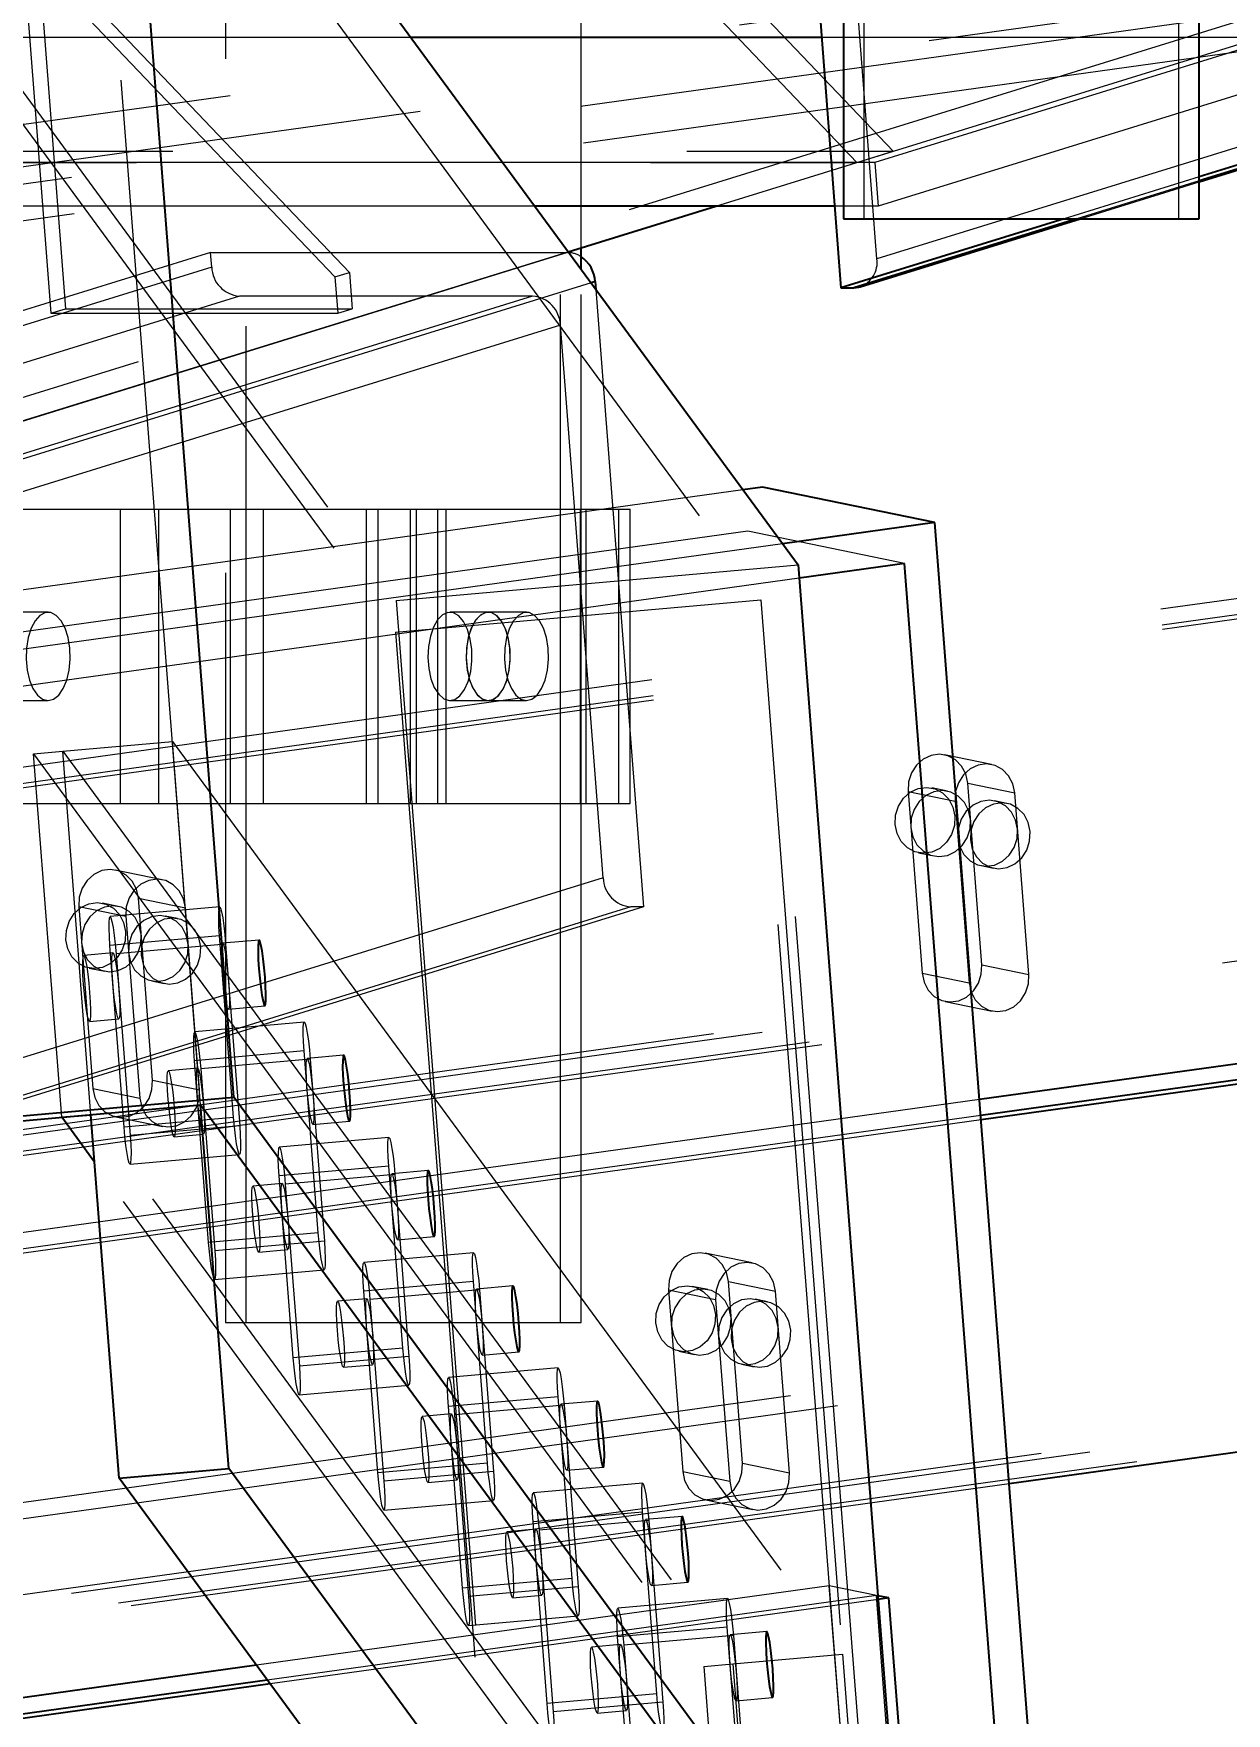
# Model space of a CAD drawing. Header units: millimetres. Extents: x 122 to 2816, y -707 to 556.
# Drawn here: x 680.33 to 681.804, y 302.494 to 304.569 of the extents above; entities that cross this region are included whole.
import ezdxf

# ---------------------------------------------------------------- set-up
doc = ezdxf.new("R2010")
doc.units = ezdxf.units.MM
doc.header["$PDSIZE"] = -1
doc.linetypes.add('HIDDEN', pattern=[1.905, 1.27, -0.635])
doc.layers.add('FORMAT', color=7, linetype='Continuous')
doc.styles.add('SLDTEXTSTYLE7', font='TXT', dxfattribs={"width": 0.75})
doc.dimstyles.new('SLDDIMSTYLE4', dxfattribs={"dimtxt": 1.852083, "dimasz": 1.852083, "dimexe": 0, "dimexo": 0.625, "dimgap": 0.463021, "dimtad": 1, "dimdec": 0, "dimlfac": 110, "dimrnd": 1e-09, "dimzin": 12, "dimtxsty": 'SLDTEXTSTYLE7', "dimsah": 1, "dimcen": 2.5, "dimazin": 3, "dimtfac": 1, "dimtdec": 0, "dimtmove": 0, "dimatfit": 0, "dimfrac": 2, "dimtzin": 12})

# ---------------------------------------------------------------- blocks, each defined once
blk = doc.blocks.new('*D1068')
at = {"layer": 'Defpoints', "color": 0}
for p in [(711.2391, 305.0429), (731.8934, 305.0429), (676.2391, 299.5884)]:
    blk.add_point(p, dxfattribs=at)
at = {"layer": 'FORMAT', "color": 0, "lineweight": -2}
for p, q in [((711.3016, 305.0429), (731.8934, 305.0429)), ((731.8934, 301.4405), (731.8934, 303.1908)), ((676.3016, 299.5884), (731.8934, 299.5884))]:
    blk.add_line(p, q, dxfattribs=at)
at = {"layer": 'FORMAT', "color": 0}
for points in [[(731.5847, 303.1908), (732.2021, 303.1908), (731.8934, 305.0429)], [(731.5847, 301.4405), (732.2021, 301.4405), (731.8934, 299.5884)]]:
    blk.add_solid(points, dxfattribs=at)
at = {"layer": 'FORMAT', "color": 0, "insert": (729.5783, 302.2484), "char_height": 1.85208, "attachment_point": 2, "rotation": 90, "style": 'SLDTEXTSTYLE7'}
blk.add_mtext('\\A1;600', dxfattribs=at)

msp = doc.modelspace()

# ---------------------------------------------------------------- linework, layer by layer
at = {"color": 7, "linetype": 'HIDDEN', "lineweight": 18}
for p, q in [((681.355941, 331.613332), (681.355941, 304.340604)), ((681.744668, 304.340604), (681.744668, 331.613332)), ((680.59247, 327.067877), (680.59247, 302.976968)), ((680.981198, 302.976968), (680.981198, 327.067877)), ((670.147718, 300.971311), (689.687689, 307.021205)), ((681.006379, 304.304643), (681.006379, 305.944092)), ((680.567288, 305.808142), (680.567288, 302.976968)), ((684.581231, 304.997515), (676.467853, 303.869647)), ((679.941918, 305.008244), (680.778074, 303.868984)), ((680.536458, 303.245655), (680.400857, 304.997515)), ((680.400857, 304.997515), (681.228651, 303.869647)), ((679.949576, 304.957629), (680.77737, 303.829761)), ((681.371984, 304.291198), (681.319135, 304.973974)), ((681.347134, 304.410146), (680.98361, 304.791301)), ((681.392054, 304.424054), (681.02853, 304.805208)), ((682.460062, 304.754727), (676.404036, 303.912858)), ((681.173037, 304.356243), (682.2608, 304.693032)), ((682.263825, 304.653963), (676.617034, 303.868984)), ((680.320273, 304.628057), (680.351566, 304.223782)), ((680.338241, 304.63362), (680.369533, 304.229345)), ((680.702372, 304.268701), (680.359638, 304.628057)), ((680.72034, 304.274264), (680.377606, 304.63362)), ((682.267301, 304.609044), (676.661487, 303.829761)), ((682.043138, 304.618763), (681.369346, 304.410146)), ((679.976238, 304.56486), (680.795949, 304.56486)), ((681.303564, 304.56486), (682.047311, 304.56486)), ((682.270374, 304.569354), (681.371984, 304.291198)), ((682.047311, 304.56486), (681.373519, 304.356243)), ((679.232049, 304.424054), (681.392054, 304.424054)), ((681.347134, 304.410146), (681.392054, 304.424054)), ((681.369346, 304.410146), (679.164918, 304.410146)), ((679.18713, 304.410146), (681.347134, 304.410146)), ((681.369346, 304.410146), (681.373519, 304.356243)), ((681.76985, 304.392213), (681.603165, 304.340604)), ((681.76985, 304.387338), (681.618911, 304.340604)), ((681.623012, 304.340604), (681.76985, 304.386068)), ((680.949063, 304.356243), (679.992386, 304.356243)), ((681.373519, 304.356243), (681.319712, 304.356243)), ((680.548803, 304.298884), (679.650414, 304.020728)), ((679.912075, 303.159165), (688.107406, 304.298425)), ((684.867543, 304.295389), (679.937645, 303.610067)), ((680.020018, 303.999249), (680.990535, 304.299737)), ((680.989689, 304.298884), (680.091299, 304.020728)), ((680.548803, 304.298884), (680.989689, 304.298884)), ((680.550194, 304.280916), (680.548803, 304.298884)), ((680.550194, 304.280916), (679.651805, 304.00276)), ((679.972415, 303.160873), (688.085793, 304.28874)), ((684.869077, 304.275561), (679.995735, 303.598101)), ((680.030505, 303.148907), (688.143883, 304.276775)), ((680.702372, 304.268701), (680.72034, 304.274264)), ((680.72034, 304.274264), (680.723816, 304.229345)), ((681.006379, 302.976968), (681.006379, 304.278149)), ((684.869487, 304.270274), (680.011226, 303.594911)), ((681.018726, 304.261327), (680.125573, 303.984792)), ((680.702372, 304.268701), (680.705849, 304.223782)), ((681.02472, 304.25316), (681.083766, 303.490333)), ((680.584467, 304.244981), (679.686078, 303.966824)), ((680.946624, 304.244981), (680.048234, 303.966824)), ((680.946624, 304.244981), (680.584467, 304.244981)), ((680.980897, 304.209045), (680.082507, 303.930889)), ((680.351566, 304.223782), (680.369533, 304.229345)), ((680.351566, 304.223782), (680.705849, 304.223782)), ((680.369533, 304.229345), (680.723816, 304.229345)), ((680.705849, 304.223782), (680.723816, 304.229345)), ((681.033747, 303.526269), (680.980897, 304.209045)), ((681.20635, 304.00569), (680.032154, 303.842461)), ((681.369485, 302.212255), (681.230407, 304.009034)), ((680.234473, 303.981706), (680.484473, 303.981706)), ((680.437235, 303.981706), (680.437235, 303.61807)), ((680.484473, 303.981706), (680.484473, 303.61807)), ((680.484473, 303.981706), (680.572829, 303.981706)), ((680.572829, 303.981706), (680.572829, 303.61807)), ((680.572829, 303.981706), (681.067095, 303.981706)), ((680.613948, 303.981706), (680.613948, 303.61807)), ((680.740801, 303.981706), (680.740801, 303.61807)), ((680.755417, 303.981706), (680.755417, 303.61807)), ((680.795347, 303.981706), (680.795347, 303.61807)), ((680.802654, 303.981706), (680.802654, 303.61807)), ((680.828936, 303.981706), (680.828936, 303.61807)), ((680.839414, 303.981706), (680.839414, 303.61807)), ((681.005417, 303.981706), (681.005417, 303.61807)), ((681.012549, 303.61807), (681.012549, 303.981706)), ((681.052654, 303.981706), (681.052654, 303.61807)), ((681.067095, 303.61807), (681.067095, 303.981706)), ((681.212271, 303.954429), (673.098893, 302.826561)), ((681.25529, 303.939009), (680.037782, 303.769759)), ((681.347872, 302.20257), (681.212271, 303.954429)), ((681.405904, 303.914543), (681.212271, 303.954429)), ((680.778074, 303.868984), (681.274483, 303.912858)), ((681.275753, 303.896451), (680.041259, 303.724839)), ((680.77737, 303.829761), (681.228651, 303.869647)), ((680.778074, 303.868984), (680.917152, 302.072205)), ((681.228651, 303.869647), (681.364252, 302.117787)), ((680.007184, 302.711678), (688.120562, 303.839546)), ((680.348109, 303.854434), (680.300871, 303.854434)), ((680.89178, 303.854434), (680.844543, 303.854434)), ((680.939018, 303.854434), (680.89178, 303.854434)), ((680.045996, 303.145716), (684.904256, 303.821079)), ((680.77737, 303.829761), (680.908081, 302.141071)), ((680.300871, 303.745343), (680.348109, 303.745343)), ((680.844543, 303.745343), (680.89178, 303.745343)), ((680.89178, 303.745343), (680.939018, 303.745343)), ((680.366304, 303.682884), (680.501689, 303.69485)), ((680.536458, 303.245655), (680.501689, 303.69485)), ((680.501689, 303.69485), (681.329483, 302.566982)), ((680.330202, 303.679693), (680.366304, 303.682884)), ((680.364971, 303.230499), (680.330202, 303.679693)), ((680.330202, 303.679693), (681.157996, 302.551825)), ((680.401074, 303.233689), (680.366304, 303.682884)), ((680.366304, 303.682884), (681.194098, 302.555016)), ((681.513545, 303.666407), (681.455455, 303.678372)), ((681.410322, 303.633178), (681.468412, 303.621212)), ((681.410322, 303.633178), (681.427707, 303.40858)), ((681.458931, 303.633453), (681.439568, 303.637441)), ((681.48408, 303.643431), (681.54217, 303.631465)), ((681.501465, 303.418834), (681.48408, 303.643431)), ((681.559555, 303.406868), (681.54217, 303.631465)), ((680.234473, 303.61807), (680.484473, 303.61807)), ((680.484473, 303.61807), (680.572829, 303.61807)), ((680.572829, 303.61807), (681.067095, 303.61807)), ((681.468412, 303.621212), (681.485797, 303.396615)), ((681.532512, 303.618296), (681.517022, 303.621487)), ((681.423061, 303.557306), (681.442425, 303.553317)), ((681.033747, 303.526269), (680.135357, 303.248113)), ((680.489128, 303.523999), (680.431038, 303.535965)), ((681.500515, 303.541351), (681.516005, 303.53816)), ((681.06802, 303.490333), (680.169631, 303.212177)), ((681.083766, 303.490333), (680.185376, 303.212177)), ((680.385906, 303.49077), (680.443996, 303.478804)), ((680.385906, 303.49077), (680.40329, 303.266173)), ((680.434515, 303.491045), (680.415152, 303.495034)), ((680.560074, 303.490415), (680.424689, 303.478449)), ((680.459664, 303.501024), (680.517754, 303.489058)), ((680.477048, 303.276426), (680.459664, 303.501024)), ((680.535139, 303.26446), (680.517754, 303.489058)), ((681.083766, 303.490333), (681.06802, 303.490333)), ((680.443996, 303.478804), (680.461381, 303.254207)), ((680.508096, 303.475889), (680.492605, 303.479079)), ((680.559913, 303.454791), (680.424528, 303.442825)), ((680.441913, 303.218228), (680.424528, 303.442825)), ((680.567438, 303.444538), (680.432054, 303.432572)), ((680.577297, 303.230194), (680.559913, 303.454791)), ((680.608679, 303.449484), (680.563551, 303.445495)), ((680.567438, 303.444538), (680.584823, 303.219941)), ((680.428166, 303.43353), (680.392064, 303.430339)), ((680.432054, 303.432572), (680.449438, 303.207975)), ((680.398645, 303.414898), (680.418008, 303.41091)), ((681.427707, 303.40858), (681.485797, 303.396615)), ((681.501465, 303.418834), (681.559555, 303.406868)), ((680.476098, 303.398944), (680.491589, 303.395753)), ((680.065274, 302.699712), (684.938616, 303.377172)), ((680.570754, 303.363995), (680.615882, 303.367983)), ((681.456332, 303.373639), (681.514423, 303.361673)), ((680.399267, 303.348838), (680.43537, 303.352029)), ((680.664593, 303.348007), (680.529209, 303.336041)), ((680.664432, 303.312384), (680.529048, 303.300418)), ((680.546432, 303.075821), (680.529048, 303.300418)), ((680.671957, 303.30213), (680.536573, 303.290165)), ((680.681817, 303.087786), (680.664432, 303.312384)), ((680.713198, 303.307076), (680.66807, 303.303088)), ((680.671957, 303.30213), (680.689342, 303.077533)), ((680.477048, 303.276426), (680.535139, 303.26446)), ((680.532686, 303.291122), (680.496583, 303.287931)), ((680.536573, 303.290165), (680.553958, 303.065567)), ((676.543114, 302.11608), (684.738445, 303.25534)), ((680.40329, 303.266173), (680.461381, 303.254207)), ((681.498582, 303.252304), (676.568685, 302.566982)), ((676.603454, 302.117787), (684.716832, 303.245655)), ((676.661545, 302.105822), (684.774922, 303.233689)), ((681.228868, 302.105822), (680.401074, 303.233689)), ((681.500117, 303.232476), (676.626775, 302.555016)), ((681.500526, 303.227188), (676.642266, 302.551825)), ((680.431916, 303.231232), (680.490006, 303.219266)), ((680.577297, 303.230194), (680.441913, 303.218228)), ((680.584823, 303.219941), (680.449438, 303.207975)), ((680.675273, 303.221587), (680.720401, 303.225576)), ((680.503786, 303.206431), (680.539889, 303.209622)), ((680.769113, 303.2056), (680.633728, 303.193634)), ((681.192765, 302.102631), (680.405606, 303.175134)), ((680.449277, 303.172351), (680.584662, 303.184317)), ((680.768952, 303.169976), (680.633567, 303.15801)), ((680.650952, 302.933413), (680.633567, 303.15801)), ((680.776477, 303.159723), (680.641093, 303.147757)), ((680.786336, 302.945379), (680.768952, 303.169976)), ((680.817718, 303.164669), (680.772589, 303.16068)), ((680.776477, 303.159723), (680.793862, 302.935125)), ((680.637205, 303.148714), (680.601103, 303.145524)), ((680.641093, 303.147757), (680.658477, 302.92316)), ((680.681817, 303.087786), (680.546432, 303.075821)), ((680.689342, 303.077533), (680.553958, 303.065567)), ((680.779793, 303.07918), (680.824921, 303.083168)), ((680.608306, 303.064023), (680.644408, 303.067214)), ((680.873632, 303.063192), (680.738248, 303.051226)), ((681.217833, 303.050544), (681.159743, 303.06251)), ((680.553797, 303.029944), (680.689181, 303.041909)), ((680.873471, 303.027569), (680.738087, 303.015603)), ((680.890856, 302.802971), (680.873471, 303.027569)), ((681.188369, 303.027569), (681.246459, 303.015603)), ((681.205754, 302.802971), (681.188369, 303.027569)), ((680.741725, 303.006307), (680.705622, 303.003116)), ((680.755471, 302.791005), (680.738087, 303.015603)), ((680.880996, 303.017315), (680.745612, 303.005349)), ((680.745612, 303.005349), (680.762997, 302.780752)), ((680.922237, 303.022261), (680.877109, 303.018273)), ((680.880996, 303.017315), (680.898381, 302.792718)), ((681.114611, 303.017315), (681.172701, 303.005349)), ((681.114611, 303.017315), (681.131996, 302.792718)), ((681.16322, 303.01759), (681.143857, 303.021579)), ((681.172701, 303.005349), (681.190086, 302.780752)), ((681.236801, 303.002434), (681.22131, 303.005625)), ((681.263844, 302.791005), (681.246459, 303.015603)), ((680.567288, 302.976968), (681.006379, 302.976968)), ((680.786336, 302.945379), (680.650952, 302.933413)), ((680.793862, 302.935125), (680.658477, 302.92316)), ((680.712825, 302.921616), (680.748928, 302.924806)), ((680.884312, 302.936772), (680.92944, 302.940761)), ((681.12735, 302.941443), (681.146713, 302.937455)), ((681.204803, 302.925489), (681.220294, 302.922298)), ((680.978151, 302.920785), (680.842767, 302.908819)), ((680.658316, 302.887536), (680.793701, 302.899502)), ((680.97799, 302.885161), (680.842606, 302.873195)), ((680.995375, 302.660564), (680.97799, 302.885161)), ((680.846244, 302.863899), (680.810142, 302.860708)), ((680.859991, 302.648598), (680.842606, 302.873195)), ((680.985516, 302.874908), (680.850131, 302.862942)), ((680.850131, 302.862942), (680.867516, 302.638345)), ((681.026757, 302.879854), (680.981628, 302.875865)), ((680.985516, 302.874908), (681.002901, 302.65031)), ((680.890856, 302.802971), (680.755471, 302.791005)), ((680.988832, 302.794365), (681.03396, 302.798353)), ((681.205754, 302.802971), (681.263844, 302.791005)), ((676.677035, 302.102631), (681.535296, 302.777994)), ((680.898381, 302.792718), (680.762997, 302.780752)), ((680.817345, 302.779208), (680.853447, 302.782399)), ((681.082671, 302.778377), (680.947287, 302.766411)), ((681.131996, 302.792718), (681.190086, 302.780752)), ((680.762836, 302.745129), (680.89822, 302.757094)), ((681.160621, 302.757777), (681.218711, 302.745811)), ((681.08251, 302.742753), (680.947125, 302.730788)), ((681.099895, 302.518156), (681.08251, 302.742753)), ((681.131276, 302.737446), (681.086148, 302.733458)), ((680.950763, 302.721492), (680.914661, 302.718301)), ((680.96451, 302.50619), (680.947125, 302.730788)), ((681.090035, 302.7325), (680.954651, 302.720534)), ((680.954651, 302.720534), (680.972036, 302.495937)), ((681.090035, 302.7325), (681.10742, 302.507903)), ((680.995375, 302.660564), (680.859991, 302.648598)), ((681.093351, 302.651957), (681.138479, 302.655946)), ((681.313102, 302.651765), (680.605459, 302.553393)), ((681.371192, 302.639799), (680.618807, 302.535207)), ((681.373413, 302.634763), (680.622366, 302.530358)), ((681.002901, 302.65031), (680.867516, 302.638345)), ((680.921864, 302.6368), (680.957967, 302.639991)), ((681.18719, 302.635969), (681.051806, 302.624004)), ((681.371192, 302.639799), (681.313102, 302.651765)), ((681.382641, 301.753375), (681.313102, 302.651765)), ((681.373053, 302.639416), (681.371192, 302.639799)), ((681.405962, 302.190604), (681.371192, 302.639799)), ((681.411743, 302.115919), (681.371192, 302.639799)), ((680.867355, 302.602721), (681.00274, 302.614687)), ((681.187029, 302.600346), (681.051645, 302.58838)), ((681.194555, 302.590093), (681.05917, 302.578127)), ((681.204414, 302.375748), (681.187029, 302.600346)), ((681.235795, 302.595039), (681.190667, 302.59105)), ((681.194555, 302.590093), (681.211939, 302.365495)), ((681.055283, 302.579084), (681.01918, 302.575893)), ((681.06903, 302.363783), (681.051645, 302.58838)), ((681.05917, 302.578127), (681.076555, 302.353529)), ((681.157996, 302.551825), (681.194098, 302.555016)), ((681.157996, 302.551825), (681.192765, 302.102631)), ((681.194098, 302.555016), (681.329483, 302.566982)), ((681.194098, 302.555016), (681.228868, 302.105822)), ((681.194098, 302.555016), (681.263637, 301.656627)), ((681.329483, 302.566982), (681.364252, 302.117787)), ((681.099895, 302.518156), (680.96451, 302.50619)), ((681.10742, 302.507903), (680.972036, 302.495937)), ((681.197871, 302.509549), (681.242999, 302.513538)), ((681.026384, 302.494393), (681.062486, 302.497584))]:
    msp.add_line(p, q, dxfattribs=at)
at = {"color": 7, "linetype": 'Continuous', "lineweight": 25}
for p, q in [((680.577405, 303.25534), (680.438327, 305.052119)), ((680.438327, 305.052119), (681.274483, 303.912858)), ((681.29611, 304.661155), (681.327528, 304.255263)), ((681.330759, 304.661155), (681.330759, 304.340604)), ((681.76985, 304.340604), (681.76985, 304.661155)), ((680.795949, 304.56486), (681.303564, 304.56486)), ((681.76985, 304.386068), (682.249637, 304.534617)), ((682.225917, 304.533419), (681.76985, 304.392213)), ((681.319712, 304.356243), (680.949063, 304.356243)), ((680.990535, 304.299737), (681.173037, 304.356243)), ((681.603165, 304.340604), (681.327528, 304.255263)), ((681.330759, 304.340604), (681.375038, 304.340604)), ((681.351247, 304.256461), (681.623012, 304.340604)), ((681.375038, 304.340604), (681.76985, 304.340604)), ((681.006379, 304.278149), (681.006379, 304.304643)), ((681.023962, 304.262948), (681.02472, 304.25316)), ((681.327528, 304.255263), (681.343274, 304.255263)), ((681.230407, 304.009034), (681.20635, 304.00569)), ((681.443404, 303.965159), (681.230407, 304.009034)), ((681.443404, 303.965159), (681.25529, 303.939009)), ((681.582482, 302.16838), (681.443404, 303.965159)), ((681.274483, 303.912858), (681.413561, 302.11608)), ((681.405904, 303.914543), (681.275753, 303.896451)), ((681.541506, 302.162684), (681.405904, 303.914543)), ((683.97442, 303.596478), (681.498582, 303.252304)), ((683.987767, 303.578293), (681.500117, 303.232476)), ((683.991326, 303.573443), (681.500526, 303.227188)), ((680.080996, 303.211466), (680.577405, 303.25534)), ((681.413561, 302.11608), (680.577405, 303.25534)), ((680.085177, 303.205769), (680.536458, 303.245655)), ((680.364971, 303.230499), (680.401074, 303.233689)), ((680.435843, 302.784495), (680.401074, 303.233689)), ((680.571228, 302.796461), (680.536458, 303.245655)), ((681.364252, 302.117787), (680.536458, 303.245655)), ((680.405606, 303.175134), (680.364971, 303.230499)), ((681.535296, 302.777994), (684.278958, 303.159399)), ((680.435843, 302.784495), (680.571228, 302.796461)), ((681.263637, 301.656627), (680.435843, 302.784495)), ((681.399022, 301.668593), (680.571228, 302.796461)), ((681.386683, 302.636608), (681.373053, 302.639416)), ((681.386683, 302.636608), (681.373413, 302.634763)), ((681.421453, 302.187413), (681.386683, 302.636608)), ((680.605459, 302.553393), (678.129622, 302.209218)), ((680.618807, 302.535207), (678.131156, 302.189391)), ((680.622366, 302.530358), (678.131566, 302.184103))]:
    msp.add_line(p, q, dxfattribs=at)
at = {"color": 8, "linetype": 'Continuous', "lineweight": 25}
for p, q in [((682.241663, 304.533419), (681.76985, 304.387338)), ((681.618911, 304.340604), (681.343274, 304.255263)), ((681.023962, 304.262948), (681.018726, 304.261327))]:
    msp.add_line(p, q, dxfattribs=at)
at = {"color": 7, "linetype": 'Continuous', "lineweight": 25, "flags": 128}
for points in [[(681.343274, 304.255263), (681.349364, 304.255953), (681.351247, 304.256461)], [(680.616043, 303.403607), (680.615009, 303.415204), (680.613754, 303.426278), (680.612379, 303.43593), (680.610997, 303.443378), (680.609718, 303.44802), (680.608647, 303.449479), (680.607871, 303.447638), (680.607451, 303.442644), (680.607423, 303.434903), (680.607788, 303.425042), (680.608518, 303.41386), (680.609552, 303.402263), (680.610807, 303.39119), (680.612181, 303.381538), (680.613564, 303.374089), (680.614842, 303.369447), (680.615913, 303.367988), (680.61669, 303.36983), (680.617109, 303.374823), (680.617138, 303.382564), (680.616772, 303.392425), (680.616043, 303.403607)], [(680.720563, 303.261199), (680.719529, 303.272797), (680.718273, 303.28387), (680.716899, 303.293522), (680.715516, 303.300971), (680.714238, 303.305613), (680.713167, 303.307072), (680.71239, 303.30523), (680.711971, 303.300236), (680.711943, 303.292496), (680.712308, 303.282635), (680.713037, 303.271453), (680.714071, 303.259855), (680.715326, 303.248782), (680.716701, 303.23913), (680.718083, 303.231682), (680.719362, 303.22704), (680.720433, 303.225581), (680.721209, 303.227422), (680.721629, 303.232416), (680.721657, 303.240157), (680.721292, 303.250017), (680.720563, 303.261199)], [(680.825082, 303.118792), (680.824048, 303.130389), (680.822793, 303.141463), (680.821418, 303.151114), (680.820036, 303.158563), (680.818757, 303.163205), (680.817686, 303.164664), (680.81691, 303.162822), (680.81649, 303.157829), (680.816462, 303.150088), (680.816827, 303.140227), (680.817557, 303.129045), (680.818591, 303.117448), (680.819846, 303.106375), (680.82122, 303.096723), (680.822603, 303.089274), (680.823881, 303.084632), (680.824952, 303.083173), (680.825729, 303.085015), (680.826148, 303.090008), (680.826176, 303.097749), (680.825811, 303.10761), (680.825082, 303.118792)], [(680.929601, 302.976384), (680.928567, 302.987982), (680.927312, 302.999055), (680.925938, 303.008707), (680.924555, 303.016155), (680.923277, 303.020797), (680.922206, 303.022257), (680.921429, 303.020415), (680.92101, 303.015421), (680.920982, 303.007681), (680.921347, 302.99782), (680.922076, 302.986638), (680.92311, 302.97504), (680.924365, 302.963967), (680.92574, 302.954315), (680.927122, 302.946867), (680.928401, 302.942225), (680.929472, 302.940765), (680.930248, 302.942607), (680.930668, 302.947601), (680.930696, 302.955341), (680.930331, 302.965202), (680.929601, 302.976384)], [(681.034121, 302.833977), (681.033087, 302.845574), (681.031832, 302.856647), (681.030457, 302.866299), (681.029075, 302.873748), (681.027796, 302.87839), (681.026725, 302.879849), (681.025949, 302.878007), (681.025529, 302.873014), (681.025501, 302.865273), (681.025866, 302.855412), (681.026595, 302.84423), (681.02763, 302.832633), (681.028885, 302.82156), (681.030259, 302.811908), (681.031642, 302.804459), (681.03292, 302.799817), (681.033991, 302.798358), (681.034768, 302.8002), (681.035187, 302.805193), (681.035215, 302.812934), (681.03485, 302.822795), (681.034121, 302.833977)], [(681.13864, 302.691569), (681.137606, 302.703167), (681.136351, 302.71424), (681.134977, 302.723892), (681.133594, 302.73134), (681.132316, 302.735982), (681.131245, 302.737442), (681.130468, 302.7356), (681.130049, 302.730606), (681.13002, 302.722865), (681.130386, 302.713005), (681.131115, 302.701823), (681.132149, 302.690225), (681.133404, 302.679152), (681.134779, 302.6695), (681.136161, 302.662051), (681.13744, 302.657409), (681.138511, 302.65595), (681.139287, 302.657792), (681.139707, 302.662786), (681.139735, 302.670526), (681.13937, 302.680387), (681.13864, 302.691569)], [(681.24316, 302.549162), (681.242126, 302.560759), (681.240871, 302.571832), (681.239496, 302.581484), (681.238114, 302.588933), (681.236835, 302.593575), (681.235764, 302.595034), (681.234988, 302.593192), (681.234568, 302.588199), (681.23454, 302.580458), (681.234905, 302.570597), (681.235634, 302.559415), (681.236668, 302.547818), (681.237923, 302.536744), (681.239298, 302.527092), (681.24068, 302.519644), (681.241959, 302.515002), (681.24303, 302.513543), (681.243807, 302.515384), (681.244226, 302.520378), (681.244254, 302.528119), (681.243889, 302.53798), (681.24316, 302.549162)]]:
    msp.add_lwpolyline(points, dxfattribs=at)
at = {"color": 7, "linetype": 'HIDDEN', "lineweight": 18, "flags": 128}
for points in [[(680.348109, 303.745343), (680.354891, 303.747056), (680.361248, 303.75209), (680.366778, 303.760126), (680.371136, 303.770661), (680.374047, 303.783033), (680.375328, 303.796463), (680.374899, 303.810109), (680.372786, 303.823113), (680.369123, 303.834657), (680.364139, 303.844017), (680.358149, 303.850603), (680.351527, 303.854004), (680.344691, 303.854004), (680.338069, 303.850603), (680.332078, 303.844017), (680.327095, 303.834657), (680.323432, 303.823113), (680.321319, 303.810109), (680.32089, 303.796463), (680.322171, 303.783033), (680.325082, 303.770661), (680.329439, 303.760126), (680.33497, 303.75209), (680.341326, 303.747056), (680.348109, 303.745343)], [(680.871494, 303.808233), (680.86961, 303.821376), (680.86615, 303.833169), (680.861333, 303.842871), (680.855461, 303.849872), (680.848903, 303.853732), (680.842071, 303.854209), (680.835394, 303.851273), (680.829292, 303.845109), (680.824148, 303.836102), (680.820286, 303.824821), (680.817948, 303.811973), (680.81728, 303.798365), (680.818326, 303.784854), (680.821019, 303.772286), (680.825191, 303.761454), (680.830578, 303.753036), (680.836842, 303.747562), (680.843591, 303.745376), (680.850399, 303.746615), (680.856839, 303.751202), (680.862507, 303.758847), (680.867046, 303.769072), (680.870171, 303.781233), (680.871685, 303.794566), (680.871494, 303.808233)], [(680.918732, 303.808233), (680.916848, 303.821376), (680.913388, 303.833169), (680.908571, 303.842871), (680.902699, 303.849872), (680.896141, 303.853732), (680.889308, 303.854209), (680.882632, 303.851273), (680.87653, 303.845109), (680.871386, 303.836102), (680.867523, 303.824821), (680.865185, 303.811973), (680.864518, 303.798365), (680.865564, 303.784854), (680.868257, 303.772286), (680.872428, 303.761454), (680.877815, 303.753036), (680.88408, 303.747562), (680.890828, 303.745376), (680.897637, 303.746615), (680.904077, 303.751202), (680.909745, 303.758847), (680.914283, 303.769072), (680.917408, 303.781233), (680.918923, 303.794566), (680.918732, 303.808233)], [(680.89178, 303.745343), (680.898563, 303.747056), (680.904919, 303.75209), (680.91045, 303.760126), (680.914807, 303.770661), (680.917718, 303.783033), (680.918999, 303.796463), (680.91857, 303.810109), (680.916457, 303.823113), (680.912794, 303.834657), (680.907811, 303.844017), (680.90182, 303.850603), (680.895198, 303.854004), (680.888362, 303.854004), (680.881741, 303.850603), (680.87575, 303.844017), (680.870766, 303.834657), (680.867103, 303.823113), (680.864991, 303.810109), (680.864561, 303.796463), (680.865842, 303.783033), (680.868753, 303.770661), (680.873111, 303.760126), (680.878642, 303.75209), (680.884998, 303.747056), (680.89178, 303.745343)], [(680.939018, 303.745343), (680.9458, 303.747056), (680.952157, 303.75209), (680.957687, 303.760126), (680.962045, 303.770661), (680.964956, 303.783033), (680.966237, 303.796463), (680.965808, 303.810109), (680.963695, 303.823113), (680.960032, 303.834657), (680.955049, 303.844017), (680.949058, 303.850603), (680.942436, 303.854004), (680.9356, 303.854004), (680.928978, 303.850603), (680.922988, 303.844017), (680.918004, 303.834657), (680.914341, 303.823113), (680.912228, 303.810109), (680.911799, 303.796463), (680.91308, 303.783033), (680.915991, 303.770661), (680.920349, 303.760126), (680.925879, 303.75209), (680.932236, 303.747056), (680.939018, 303.745343)], [(681.48408, 303.643431), (681.481705, 303.654613), (681.476534, 303.664474), (681.468987, 303.672215), (681.459675, 303.677208), (681.449352, 303.67905), (681.438855, 303.677591), (681.429035, 303.672949), (681.420686, 303.6655), (681.414485, 303.655848), (681.410934, 303.644775), (681.410322, 303.633178)], [(681.54217, 303.631465), (681.539795, 303.642647), (681.534624, 303.652508), (681.527077, 303.660249), (681.517765, 303.665243), (681.507442, 303.667084), (681.496945, 303.665625), (681.487125, 303.660983), (681.478776, 303.653534), (681.472575, 303.643883), (681.469024, 303.632809), (681.468412, 303.621212)], [(681.394436, 303.592247), (681.395048, 303.603844), (681.398598, 303.614917), (681.404799, 303.624569), (681.413148, 303.632018), (681.422969, 303.63666), (681.433466, 303.638119), (681.443788, 303.636277), (681.4531, 303.631284), (681.460647, 303.623543), (681.465818, 303.613682), (681.468194, 303.6025), (681.467581, 303.590903), (681.464031, 303.57983), (681.45783, 303.570178), (681.449481, 303.562729), (681.43966, 303.558087), (681.429164, 303.556628), (681.418841, 303.55847), (681.409529, 303.563463), (681.401982, 303.571204), (681.396811, 303.581065), (681.394436, 303.592247)], [(681.487557, 303.598512), (681.485182, 303.609694), (681.480011, 303.619555), (681.472464, 303.627295), (681.463152, 303.632289), (681.452829, 303.634131), (681.442332, 303.632671), (681.432511, 303.628029), (681.424162, 303.620581), (681.417962, 303.610929), (681.414411, 303.599856), (681.413799, 303.588258), (681.416175, 303.577076), (681.421345, 303.567215), (681.428892, 303.559475), (681.438204, 303.554481), (681.448527, 303.552639), (681.459024, 303.554099), (681.468845, 303.55874), (681.477194, 303.566189), (681.483394, 303.575841), (681.486945, 303.586914), (681.487557, 303.598512)], [(681.545647, 303.586546), (681.543272, 303.597728), (681.538101, 303.607589), (681.530554, 303.61533), (681.521242, 303.620323), (681.510919, 303.622165), (681.500422, 303.620706), (681.490602, 303.616064), (681.482253, 303.608615), (681.476052, 303.598963), (681.472501, 303.58789), (681.471889, 303.576293), (681.474265, 303.56511), (681.479435, 303.55525), (681.486982, 303.547509), (681.496295, 303.542515), (681.506617, 303.540674), (681.517114, 303.542133), (681.526935, 303.546775), (681.535284, 303.554223), (681.541485, 303.563875), (681.545035, 303.574948), (681.545647, 303.586546)], [(681.561138, 303.583355), (681.558762, 303.594537), (681.553592, 303.604398), (681.546045, 303.612139), (681.536732, 303.617132), (681.52641, 303.618974), (681.515913, 303.617515), (681.506092, 303.612873), (681.497743, 303.605424), (681.491542, 303.595772), (681.487992, 303.584699), (681.48738, 303.573102), (681.489755, 303.56192), (681.494926, 303.552059), (681.502473, 303.544318), (681.511785, 303.539324), (681.522108, 303.537483), (681.532605, 303.538942), (681.542425, 303.543584), (681.550774, 303.551032), (681.556975, 303.560684), (681.560526, 303.571758), (681.561138, 303.583355)], [(680.459664, 303.501024), (680.457288, 303.512206), (680.452117, 303.522066), (680.44457, 303.529807), (680.435258, 303.534801), (680.424936, 303.536642), (680.414439, 303.535183), (680.404618, 303.530541), (680.396269, 303.523093), (680.390068, 303.513441), (680.386518, 303.502368), (680.385906, 303.49077)], [(680.517754, 303.489058), (680.515378, 303.50024), (680.510208, 303.510101), (680.50266, 303.517841), (680.493348, 303.522835), (680.483026, 303.524677), (680.472529, 303.523218), (680.462708, 303.518576), (680.454359, 303.511127), (680.448158, 303.501475), (680.444608, 303.490402), (680.443996, 303.478804)], [(680.370019, 303.449839), (680.370632, 303.461437), (680.374182, 303.47251), (680.380383, 303.482162), (680.388732, 303.48961), (680.398552, 303.494252), (680.409049, 303.495712), (680.419372, 303.49387), (680.428684, 303.488876), (680.436231, 303.481136), (680.441402, 303.471275), (680.443777, 303.460093), (680.443165, 303.448495), (680.439615, 303.437422), (680.433414, 303.42777), (680.425065, 303.420322), (680.415244, 303.41568), (680.404747, 303.41422), (680.394425, 303.416062), (680.385113, 303.421056), (680.377565, 303.428796), (680.372395, 303.438657), (680.370019, 303.449839)], [(680.463141, 303.456104), (680.460765, 303.467286), (680.455594, 303.477147), (680.448047, 303.484888), (680.438735, 303.489881), (680.428413, 303.491723), (680.417916, 303.490264), (680.408095, 303.485622), (680.399746, 303.478173), (680.393545, 303.468521), (680.389995, 303.457448), (680.389383, 303.445851), (680.391758, 303.434669), (680.396929, 303.424808), (680.404476, 303.417067), (680.413788, 303.412074), (680.424111, 303.410232), (680.434607, 303.411691), (680.444428, 303.416333), (680.452777, 303.423782), (680.458978, 303.433433), (680.462528, 303.444507), (680.463141, 303.456104)], [(680.559913, 303.454791), (680.559183, 303.465973), (680.558818, 303.475834), (680.558846, 303.483575), (680.559266, 303.488568), (680.560042, 303.49041), (680.561113, 303.488951), (680.562392, 303.484309), (680.563774, 303.47686), (680.565149, 303.467209), (680.566404, 303.456135), (680.567438, 303.444538)], [(680.424528, 303.442825), (680.423799, 303.454008), (680.423434, 303.463868), (680.423462, 303.471609), (680.423881, 303.476603), (680.424658, 303.478444), (680.425729, 303.476985), (680.427008, 303.472343), (680.42839, 303.464895), (680.429765, 303.455243), (680.43102, 303.44417), (680.432054, 303.432572)], [(680.521231, 303.444138), (680.518855, 303.45532), (680.513685, 303.465181), (680.506137, 303.472922), (680.496825, 303.477915), (680.486503, 303.479757), (680.476006, 303.478298), (680.466185, 303.473656), (680.457836, 303.466207), (680.451635, 303.456556), (680.448085, 303.445482), (680.447473, 303.433885), (680.449848, 303.422703), (680.455019, 303.412842), (680.462566, 303.405101), (680.471878, 303.400108), (680.482201, 303.398266), (680.492698, 303.399725), (680.502518, 303.404367), (680.510867, 303.411816), (680.517068, 303.421468), (680.520619, 303.432541), (680.521231, 303.444138)], [(680.536721, 303.440947), (680.534346, 303.452129), (680.529175, 303.46199), (680.521628, 303.469731), (680.512316, 303.474725), (680.501993, 303.476566), (680.491497, 303.475107), (680.481676, 303.470465), (680.473327, 303.463017), (680.467126, 303.453365), (680.463576, 303.442291), (680.462963, 303.430694), (680.465339, 303.419512), (680.47051, 303.409651), (680.478057, 303.40191), (680.487369, 303.396917), (680.497691, 303.395075), (680.508188, 303.396534), (680.518009, 303.401176), (680.526358, 303.408625), (680.532559, 303.418277), (680.536109, 303.42935), (680.536721, 303.440947)], [(680.56339, 303.409872), (680.56266, 303.421054), (680.562295, 303.430915), (680.562323, 303.438655), (680.562743, 303.443649), (680.563519, 303.445491), (680.56459, 303.444032), (680.565869, 303.43939), (680.567251, 303.431941), (680.568626, 303.422289), (680.569881, 303.411216), (680.570915, 303.399618), (680.571644, 303.388436), (680.572009, 303.378576), (680.571981, 303.370835), (680.571562, 303.365841), (680.570785, 303.363999), (680.569714, 303.365459), (680.568436, 303.370101), (680.567053, 303.377549), (680.565679, 303.387201), (680.564424, 303.398274), (680.56339, 303.409872)], [(680.391903, 303.394715), (680.391173, 303.405897), (680.390808, 303.415758), (680.390836, 303.423499), (680.391256, 303.428492), (680.392032, 303.430334), (680.393103, 303.428875), (680.394382, 303.424233), (680.395764, 303.416784), (680.397139, 303.407132), (680.398394, 303.396059), (680.399428, 303.384462), (680.400157, 303.37328), (680.400523, 303.363419), (680.400494, 303.355678), (680.400075, 303.350685), (680.399298, 303.348843), (680.398227, 303.350302), (680.396949, 303.354944), (680.395566, 303.362393), (680.394192, 303.372045), (680.392937, 303.383118), (680.391903, 303.394715)], [(680.428005, 303.397906), (680.427276, 303.409088), (680.426911, 303.418949), (680.426939, 303.42669), (680.427358, 303.431683), (680.428135, 303.433525), (680.429206, 303.432066), (680.430484, 303.427424), (680.431867, 303.419975), (680.433241, 303.410323), (680.434497, 303.39925), (680.435531, 303.387653), (680.43626, 303.376471), (680.436625, 303.36661), (680.436597, 303.358869), (680.436177, 303.353875), (680.435401, 303.352034), (680.43433, 303.353493), (680.433051, 303.358135), (680.431669, 303.365584), (680.430294, 303.375235), (680.429039, 303.386309), (680.428005, 303.397906)], [(681.427707, 303.40858), (681.430082, 303.397398), (681.435253, 303.387537), (681.4428, 303.379797), (681.452112, 303.374803), (681.462435, 303.372961), (681.472932, 303.374421), (681.482752, 303.379063), (681.491101, 303.386511), (681.497302, 303.396163), (681.500853, 303.407236), (681.501465, 303.418834)], [(681.485797, 303.396615), (681.488172, 303.385433), (681.493343, 303.375572), (681.50089, 303.367831), (681.510202, 303.362837), (681.520525, 303.360996), (681.531022, 303.362455), (681.540843, 303.367097), (681.549191, 303.374545), (681.555392, 303.384197), (681.558943, 303.395271), (681.559555, 303.406868)], [(680.664432, 303.312384), (680.663703, 303.323566), (680.663338, 303.333427), (680.663366, 303.341167), (680.663785, 303.346161), (680.664562, 303.348003), (680.665633, 303.346543), (680.666911, 303.341902), (680.668294, 303.334453), (680.669668, 303.324801), (680.670923, 303.313728), (680.671957, 303.30213)], [(680.529048, 303.300418), (680.528318, 303.3116), (680.527953, 303.321461), (680.527981, 303.329202), (680.528401, 303.334195), (680.529177, 303.336037), (680.530248, 303.334578), (680.531527, 303.329936), (680.532909, 303.322487), (680.534284, 303.312835), (680.535539, 303.301762), (680.536573, 303.290165)], [(680.667909, 303.267464), (680.66718, 303.278646), (680.666815, 303.288507), (680.666843, 303.296248), (680.667262, 303.301241), (680.668039, 303.303083), (680.66911, 303.301624), (680.670388, 303.296982), (680.671771, 303.289533), (680.673145, 303.279881), (680.6744, 303.268808), (680.675434, 303.257211), (680.676164, 303.246029), (680.676529, 303.236168), (680.676501, 303.228427), (680.676081, 303.223434), (680.675305, 303.221592), (680.674234, 303.223051), (680.672955, 303.227693), (680.671573, 303.235142), (680.670198, 303.244794), (680.668943, 303.255867), (680.667909, 303.267464)], [(680.40329, 303.266173), (680.405666, 303.254991), (680.410837, 303.24513), (680.418384, 303.237389), (680.427696, 303.232396), (680.438018, 303.230554), (680.448515, 303.232013), (680.458336, 303.236655), (680.466685, 303.244104), (680.472886, 303.253756), (680.476436, 303.264829), (680.477048, 303.276426)], [(680.496422, 303.252308), (680.495693, 303.26349), (680.495328, 303.27335), (680.495356, 303.281091), (680.495775, 303.286085), (680.496552, 303.287927), (680.497623, 303.286467), (680.498901, 303.281825), (680.500284, 303.274377), (680.501658, 303.264725), (680.502914, 303.253652), (680.503948, 303.242054), (680.504677, 303.230872), (680.505042, 303.221011), (680.505014, 303.213271), (680.504594, 303.208277), (680.503818, 303.206435), (680.502747, 303.207894), (680.501468, 303.212536), (680.500086, 303.219985), (680.498711, 303.229637), (680.497456, 303.24071), (680.496422, 303.252308)], [(680.532525, 303.255498), (680.531795, 303.266681), (680.53143, 303.276541), (680.531458, 303.284282), (680.531878, 303.289276), (680.532654, 303.291117), (680.533725, 303.289658), (680.535004, 303.285016), (680.536386, 303.277568), (680.537761, 303.267916), (680.539016, 303.256843), (680.54005, 303.245245), (680.540779, 303.234063), (680.541145, 303.224202), (680.541116, 303.216461), (680.540697, 303.211468), (680.53992, 303.209626), (680.538849, 303.211085), (680.537571, 303.215727), (680.536188, 303.223176), (680.534814, 303.232828), (680.533559, 303.243901), (680.532525, 303.255498)], [(680.461381, 303.254207), (680.463756, 303.243025), (680.468927, 303.233164), (680.476474, 303.225423), (680.485786, 303.22043), (680.496109, 303.218588), (680.506605, 303.220047), (680.516426, 303.224689), (680.524775, 303.232138), (680.530976, 303.24179), (680.534526, 303.252863), (680.535139, 303.26446)], [(680.449438, 303.207975), (680.450168, 303.196793), (680.450533, 303.186932), (680.450505, 303.179191), (680.450085, 303.174198), (680.449309, 303.172356), (680.448238, 303.173815), (680.446959, 303.178457), (680.445577, 303.185906), (680.444202, 303.195558), (680.442947, 303.206631), (680.441913, 303.218228)], [(680.584823, 303.219941), (680.585552, 303.208758), (680.585917, 303.198898), (680.585889, 303.191157), (680.58547, 303.186163), (680.584693, 303.184322), (680.583622, 303.185781), (680.582343, 303.190423), (680.580961, 303.197871), (680.579586, 303.207523), (680.578331, 303.218596), (680.577297, 303.230194)], [(680.633567, 303.15801), (680.632838, 303.169192), (680.632473, 303.179053), (680.632501, 303.186794), (680.63292, 303.191788), (680.633697, 303.193629), (680.634768, 303.19217), (680.636046, 303.187528), (680.637429, 303.18008), (680.638803, 303.170428), (680.640059, 303.159354), (680.641093, 303.147757)], [(680.768952, 303.169976), (680.768222, 303.181158), (680.767857, 303.191019), (680.767885, 303.19876), (680.768305, 303.203753), (680.769081, 303.205595), (680.770152, 303.204136), (680.771431, 303.199494), (680.772813, 303.192045), (680.774188, 303.182393), (680.775443, 303.17132), (680.776477, 303.159723)], [(680.772428, 303.125057), (680.771699, 303.136239), (680.771334, 303.1461), (680.771362, 303.15384), (680.771782, 303.158834), (680.772558, 303.160676), (680.773629, 303.159216), (680.774908, 303.154574), (680.77629, 303.147126), (680.777665, 303.137474), (680.77892, 303.126401), (680.779954, 303.114803), (680.780683, 303.103621), (680.781048, 303.09376), (680.78102, 303.08602), (680.780601, 303.081026), (680.779824, 303.079184), (680.778753, 303.080644), (680.777475, 303.085286), (680.776092, 303.092734), (680.774718, 303.102386), (680.773462, 303.113459), (680.772428, 303.125057)], [(680.600942, 303.1099), (680.600212, 303.121082), (680.599847, 303.130943), (680.599875, 303.138684), (680.600295, 303.143677), (680.601071, 303.145519), (680.602142, 303.14406), (680.603421, 303.139418), (680.604803, 303.131969), (680.606178, 303.122317), (680.607433, 303.111244), (680.608467, 303.099647), (680.609196, 303.088465), (680.609561, 303.078604), (680.609533, 303.070863), (680.609114, 303.065869), (680.608337, 303.064028), (680.607266, 303.065487), (680.605988, 303.070129), (680.604605, 303.077578), (680.603231, 303.087229), (680.601976, 303.098303), (680.600942, 303.1099)], [(680.637044, 303.113091), (680.636315, 303.124273), (680.63595, 303.134134), (680.635978, 303.141875), (680.636397, 303.146868), (680.637174, 303.14871), (680.638245, 303.147251), (680.639523, 303.142609), (680.640906, 303.13516), (680.64228, 303.125508), (680.643535, 303.114435), (680.644569, 303.102838), (680.645299, 303.091655), (680.645664, 303.081795), (680.645636, 303.074054), (680.645216, 303.06906), (680.64444, 303.067219), (680.643369, 303.068678), (680.64209, 303.07332), (680.640708, 303.080768), (680.639333, 303.09042), (680.638078, 303.101493), (680.637044, 303.113091)], [(680.553958, 303.065567), (680.554687, 303.054385), (680.555052, 303.044524), (680.555024, 303.036784), (680.554605, 303.03179), (680.553828, 303.029948), (680.552757, 303.031407), (680.551479, 303.036049), (680.550096, 303.043498), (680.548722, 303.05315), (680.547466, 303.064223), (680.546432, 303.075821)], [(680.689342, 303.077533), (680.690071, 303.066351), (680.690437, 303.05649), (680.690408, 303.048749), (680.689989, 303.043756), (680.689212, 303.041914), (680.688141, 303.043373), (680.686863, 303.048015), (680.68548, 303.055464), (680.684106, 303.065116), (680.682851, 303.076189), (680.681817, 303.087786)], [(680.738087, 303.015603), (680.737357, 303.026785), (680.736992, 303.036646), (680.73702, 303.044386), (680.73744, 303.04938), (680.738216, 303.051222), (680.739287, 303.049763), (680.740566, 303.045121), (680.741948, 303.037672), (680.743323, 303.02802), (680.744578, 303.016947), (680.745612, 303.005349)], [(680.873471, 303.027569), (680.872742, 303.038751), (680.872376, 303.048611), (680.872405, 303.056352), (680.872824, 303.061346), (680.873601, 303.063188), (680.874672, 303.061728), (680.87595, 303.057086), (680.877333, 303.049638), (680.878707, 303.039986), (680.879962, 303.028913), (680.880996, 303.017315)], [(681.188369, 303.027569), (681.185993, 303.038751), (681.180823, 303.048611), (681.173275, 303.056352), (681.163963, 303.061346), (681.153641, 303.063188), (681.143144, 303.061728), (681.133323, 303.057086), (681.124974, 303.049638), (681.118773, 303.039986), (681.115223, 303.028913), (681.114611, 303.017315)], [(681.246459, 303.015603), (681.244083, 303.026785), (681.238913, 303.036646), (681.231366, 303.044386), (681.222054, 303.04938), (681.211731, 303.051222), (681.201234, 303.049763), (681.191413, 303.045121), (681.183064, 303.037672), (681.176864, 303.02802), (681.173313, 303.016947), (681.172701, 303.005349)], [(680.741564, 302.970683), (680.740834, 302.981865), (680.740469, 302.991726), (680.740497, 302.999467), (680.740917, 303.004461), (680.741693, 303.006302), (680.742764, 303.004843), (680.744043, 303.000201), (680.745425, 302.992752), (680.7468, 302.983101), (680.748055, 302.972027), (680.749089, 302.96043), (680.749818, 302.949248), (680.750183, 302.939387), (680.750155, 302.931646), (680.749736, 302.926653), (680.748959, 302.924811), (680.747888, 302.92627), (680.74661, 302.930912), (680.745227, 302.938361), (680.743853, 302.948013), (680.742598, 302.959086), (680.741564, 302.970683)], [(680.876948, 302.982649), (680.876219, 302.993831), (680.875853, 303.003692), (680.875882, 303.011433), (680.876301, 303.016426), (680.877078, 303.018268), (680.878149, 303.016809), (680.879427, 303.012167), (680.88081, 303.004718), (680.882184, 302.995066), (680.883439, 302.983993), (680.884473, 302.972396), (680.885203, 302.961214), (680.885568, 302.951353), (680.88554, 302.943612), (680.88512, 302.938619), (680.884343, 302.936777), (680.883273, 302.938236), (680.881994, 302.942878), (680.880611, 302.950327), (680.879237, 302.959978), (680.877982, 302.971052), (680.876948, 302.982649)], [(681.098724, 302.976384), (681.099337, 302.987982), (681.102887, 302.999055), (681.109088, 303.008707), (681.117437, 303.016155), (681.127258, 303.020797), (681.137754, 303.022257), (681.148077, 303.020415), (681.157389, 303.015421), (681.164936, 303.007681), (681.170107, 302.99782), (681.172482, 302.986638), (681.17187, 302.97504), (681.16832, 302.963967), (681.162119, 302.954315), (681.15377, 302.946867), (681.143949, 302.942225), (681.133452, 302.940765), (681.12313, 302.942607), (681.113818, 302.947601), (681.106271, 302.955341), (681.1011, 302.965202), (681.098724, 302.976384)], [(681.191846, 302.982649), (681.18947, 302.993831), (681.1843, 303.003692), (681.176752, 303.011433), (681.16744, 303.016426), (681.157118, 303.018268), (681.146621, 303.016809), (681.1368, 303.012167), (681.128451, 303.004718), (681.12225, 302.995066), (681.1187, 302.983993), (681.118088, 302.972396), (681.120463, 302.961214), (681.125634, 302.951353), (681.133181, 302.943612), (681.142493, 302.938619), (681.152816, 302.936777), (681.163313, 302.938236), (681.173133, 302.942878), (681.181482, 302.950327), (681.187683, 302.959978), (681.191234, 302.971052), (681.191846, 302.982649)], [(681.249936, 302.970683), (681.24756, 302.981865), (681.24239, 302.991726), (681.234843, 302.999467), (681.225531, 303.004461), (681.215208, 303.006302), (681.204711, 303.004843), (681.19489, 303.000201), (681.186541, 302.992752), (681.180341, 302.983101), (681.17679, 302.972027), (681.176178, 302.96043), (681.178553, 302.949248), (681.183724, 302.939387), (681.191271, 302.931646), (681.200583, 302.926653), (681.210906, 302.924811), (681.221403, 302.92627), (681.231223, 302.930912), (681.239572, 302.938361), (681.245773, 302.948013), (681.249324, 302.959086), (681.249936, 302.970683)], [(680.705461, 302.967492), (680.704732, 302.978675), (680.704367, 302.988535), (680.704395, 302.996276), (680.704814, 303.00127), (680.705591, 303.003111), (680.706662, 303.001652), (680.70794, 302.99701), (680.709323, 302.989562), (680.710697, 302.97991), (680.711952, 302.968837), (680.712986, 302.957239), (680.713716, 302.946057), (680.714081, 302.936196), (680.714053, 302.928455), (680.713633, 302.923462), (680.712857, 302.92162), (680.711786, 302.923079), (680.710507, 302.927721), (680.709125, 302.93517), (680.70775, 302.944822), (680.706495, 302.955895), (680.705461, 302.967492)], [(681.265427, 302.967492), (681.263051, 302.978675), (681.25788, 302.988535), (681.250333, 302.996276), (681.241021, 303.00127), (681.230699, 303.003111), (681.220202, 303.001652), (681.210381, 302.99701), (681.202032, 302.989562), (681.195831, 302.97991), (681.192281, 302.968837), (681.191669, 302.957239), (681.194044, 302.946057), (681.199215, 302.936196), (681.206762, 302.928455), (681.216074, 302.923462), (681.226397, 302.92162), (681.236893, 302.923079), (681.246714, 302.927721), (681.255063, 302.93517), (681.261264, 302.944822), (681.264814, 302.955895), (681.265427, 302.967492)], [(680.793862, 302.935125), (680.794591, 302.923943), (680.794956, 302.914082), (680.794928, 302.906342), (680.794509, 302.901348), (680.793732, 302.899506), (680.792661, 302.900966), (680.791382, 302.905608), (680.79, 302.913056), (680.788625, 302.922708), (680.78737, 302.933781), (680.786336, 302.945379)], [(680.658477, 302.92316), (680.659206, 302.911978), (680.659572, 302.902117), (680.659544, 302.894376), (680.659124, 302.889382), (680.658347, 302.887541), (680.657277, 302.889), (680.655998, 302.893642), (680.654615, 302.90109), (680.653241, 302.910742), (680.651986, 302.921816), (680.650952, 302.933413)], [(680.842606, 302.873195), (680.841877, 302.884377), (680.841512, 302.894238), (680.84154, 302.901979), (680.841959, 302.906972), (680.842736, 302.908814), (680.843807, 302.907355), (680.845085, 302.902713), (680.846468, 302.895264), (680.847842, 302.885612), (680.849097, 302.874539), (680.850131, 302.862942)], [(680.97799, 302.885161), (680.977261, 302.896343), (680.976896, 302.906204), (680.976924, 302.913945), (680.977344, 302.918938), (680.97812, 302.92078), (680.979191, 302.919321), (680.98047, 302.914679), (680.981852, 302.90723), (680.983227, 302.897578), (680.984482, 302.886505), (680.985516, 302.874908)], [(680.80998, 302.825085), (680.809251, 302.836267), (680.808886, 302.846128), (680.808914, 302.853869), (680.809334, 302.858862), (680.81011, 302.860704), (680.811181, 302.859245), (680.81246, 302.854603), (680.813842, 302.847154), (680.815217, 302.837502), (680.816472, 302.826429), (680.817506, 302.814832), (680.818235, 302.803649), (680.8186, 302.793789), (680.818572, 302.786048), (680.818153, 302.781054), (680.817376, 302.779213), (680.816305, 302.780672), (680.815027, 302.785314), (680.813644, 302.792762), (680.81227, 302.802414), (680.811015, 302.813487), (680.80998, 302.825085)], [(680.846083, 302.828276), (680.845354, 302.839458), (680.844988, 302.849319), (680.845017, 302.857059), (680.845436, 302.862053), (680.846213, 302.863895), (680.847284, 302.862435), (680.848562, 302.857794), (680.849945, 302.850345), (680.851319, 302.840693), (680.852574, 302.82962), (680.853608, 302.818022), (680.854338, 302.80684), (680.854703, 302.796979), (680.854675, 302.789239), (680.854255, 302.784245), (680.853479, 302.782403), (680.852408, 302.783863), (680.851129, 302.788505), (680.849747, 302.795953), (680.848372, 302.805605), (680.847117, 302.816678), (680.846083, 302.828276)], [(680.981467, 302.840242), (680.980738, 302.851424), (680.980373, 302.861284), (680.980401, 302.869025), (680.98082, 302.874019), (680.981597, 302.87586), (680.982668, 302.874401), (680.983947, 302.869759), (680.985329, 302.862311), (680.986704, 302.852659), (680.987959, 302.841586), (680.988993, 302.829988), (680.989722, 302.818806), (680.990087, 302.808945), (680.990059, 302.801205), (680.98964, 302.796211), (680.988863, 302.794369), (680.987792, 302.795828), (680.986513, 302.80047), (680.985131, 302.807919), (680.983756, 302.817571), (680.982501, 302.828644), (680.981467, 302.840242)], [(680.898381, 302.792718), (680.89911, 302.781536), (680.899476, 302.771675), (680.899447, 302.763934), (680.899028, 302.758941), (680.898251, 302.757099), (680.89718, 302.758558), (680.895902, 302.7632), (680.894519, 302.770649), (680.893145, 302.780301), (680.89189, 302.791374), (680.890856, 302.802971)], [(681.131996, 302.792718), (681.134371, 302.781536), (681.139542, 302.771675), (681.147089, 302.763934), (681.156401, 302.758941), (681.166724, 302.757099), (681.17722, 302.758558), (681.187041, 302.7632), (681.19539, 302.770649), (681.201591, 302.780301), (681.205141, 302.791374), (681.205754, 302.802971)], [(680.762997, 302.780752), (680.763726, 302.76957), (680.764091, 302.759709), (680.764063, 302.751968), (680.763644, 302.746975), (680.762867, 302.745133), (680.761796, 302.746592), (680.760517, 302.751234), (680.759135, 302.758683), (680.75776, 302.768335), (680.756505, 302.779408), (680.755471, 302.791005)], [(681.08251, 302.742753), (681.081781, 302.753936), (681.081415, 302.763796), (681.081444, 302.771537), (681.081863, 302.776531), (681.08264, 302.778372), (681.083711, 302.776913), (681.084989, 302.772271), (681.086372, 302.764823), (681.087746, 302.755171), (681.089001, 302.744097), (681.090035, 302.7325)], [(681.190086, 302.780752), (681.192461, 302.76957), (681.197632, 302.759709), (681.205179, 302.751968), (681.214491, 302.746975), (681.224814, 302.745133), (681.235311, 302.746592), (681.245131, 302.751234), (681.25348, 302.758683), (681.259681, 302.768335), (681.263231, 302.779408), (681.263844, 302.791005)], [(680.947125, 302.730788), (680.946396, 302.74197), (680.946031, 302.751831), (680.946059, 302.759571), (680.946479, 302.764565), (680.947255, 302.766407), (680.948326, 302.764947), (680.949605, 302.760305), (680.950987, 302.752857), (680.952362, 302.743205), (680.953617, 302.732132), (680.954651, 302.720534)], [(680.9145, 302.682677), (680.913771, 302.693859), (680.913405, 302.70372), (680.913434, 302.711461), (680.913853, 302.716454), (680.91463, 302.718296), (680.915701, 302.716837), (680.916979, 302.712195), (680.918362, 302.704746), (680.919736, 302.695095), (680.920991, 302.684021), (680.922025, 302.672424), (680.922755, 302.661242), (680.92312, 302.651381), (680.923092, 302.64364), (680.922672, 302.638647), (680.921896, 302.636805), (680.920825, 302.638264), (680.919546, 302.642906), (680.918164, 302.650355), (680.916789, 302.660007), (680.915534, 302.67108), (680.9145, 302.682677)], [(680.950602, 302.685868), (680.949873, 302.69705), (680.949508, 302.706911), (680.949536, 302.714652), (680.949956, 302.719645), (680.950732, 302.721487), (680.951803, 302.720028), (680.953082, 302.715386), (680.954464, 302.707937), (680.955839, 302.698285), (680.957094, 302.687212), (680.958128, 302.675615), (680.958857, 302.664433), (680.959222, 302.654572), (680.959194, 302.646831), (680.958775, 302.641838), (680.957998, 302.639996), (680.956927, 302.641455), (680.955649, 302.646097), (680.954266, 302.653546), (680.952892, 302.663198), (680.951636, 302.674271), (680.950602, 302.685868)], [(681.085987, 302.697834), (681.085258, 302.709016), (681.084892, 302.718877), (681.084921, 302.726618), (681.08534, 302.731611), (681.086117, 302.733453), (681.087188, 302.731994), (681.088466, 302.727352), (681.089849, 302.719903), (681.091223, 302.710251), (681.092478, 302.699178), (681.093512, 302.687581), (681.094241, 302.676399), (681.094607, 302.666538), (681.094578, 302.658797), (681.094159, 302.653803), (681.093382, 302.651962), (681.092311, 302.653421), (681.091033, 302.658063), (681.08965, 302.665511), (681.088276, 302.675163), (681.087021, 302.686237), (681.085987, 302.697834)], [(681.002901, 302.65031), (681.00363, 302.639128), (681.003995, 302.629267), (681.003967, 302.621527), (681.003547, 302.616533), (681.002771, 302.614691), (681.0017, 302.616151), (681.000421, 302.620792), (680.999039, 302.628241), (680.997664, 302.637893), (680.996409, 302.648966), (680.995375, 302.660564)], [(680.867516, 302.638345), (680.868245, 302.627162), (680.868611, 302.617302), (680.868582, 302.609561), (680.868163, 302.604567), (680.867386, 302.602726), (680.866315, 302.604185), (680.865037, 302.608827), (680.863654, 302.616275), (680.86228, 302.625927), (680.861025, 302.637), (680.859991, 302.648598)], [(681.187029, 302.600346), (681.1863, 302.611528), (681.185935, 302.621389), (681.185963, 302.62913), (681.186382, 302.634123), (681.187159, 302.635965), (681.18823, 302.634506), (681.189509, 302.629864), (681.190891, 302.622415), (681.192266, 302.612763), (681.193521, 302.60169), (681.194555, 302.590093)], [(681.051645, 302.58838), (681.050916, 302.599562), (681.05055, 302.609423), (681.050579, 302.617164), (681.050998, 302.622157), (681.051775, 302.623999), (681.052846, 302.62254), (681.054124, 302.617898), (681.055507, 302.610449), (681.056881, 302.600797), (681.058136, 302.589724), (681.05917, 302.578127)], [(681.190506, 302.555426), (681.189777, 302.566608), (681.189412, 302.576469), (681.18944, 302.58421), (681.189859, 302.589204), (681.190636, 302.591045), (681.191707, 302.589586), (681.192986, 302.584944), (681.194368, 302.577496), (681.195743, 302.567844), (681.196998, 302.55677), (681.198032, 302.545173), (681.198761, 302.533991), (681.199126, 302.52413), (681.199098, 302.516389), (681.198679, 302.511396), (681.197902, 302.509554), (681.196831, 302.511013), (681.195552, 302.515655), (681.19417, 302.523104), (681.192795, 302.532756), (681.19154, 302.543829), (681.190506, 302.555426)], [(681.019019, 302.54027), (681.01829, 302.551452), (681.017925, 302.561313), (681.017953, 302.569053), (681.018373, 302.574047), (681.019149, 302.575889), (681.02022, 302.574429), (681.021499, 302.569788), (681.022881, 302.562339), (681.024256, 302.552687), (681.025511, 302.541614), (681.026545, 302.530016), (681.027274, 302.518834), (681.027639, 302.508973), (681.027611, 302.501233), (681.027192, 302.496239), (681.026415, 302.494397), (681.025344, 302.495857), (681.024065, 302.500499), (681.022683, 302.507947), (681.021308, 302.517599), (681.020053, 302.528672), (681.019019, 302.54027)], [(681.055122, 302.543461), (681.054393, 302.554643), (681.054027, 302.564504), (681.054056, 302.572244), (681.054475, 302.577238), (681.055252, 302.57908), (681.056323, 302.57762), (681.057601, 302.572978), (681.058984, 302.56553), (681.060358, 302.555878), (681.061613, 302.544805), (681.062647, 302.533207), (681.063376, 302.522025), (681.063742, 302.512164), (681.063714, 302.504424), (681.063294, 302.49943), (681.062517, 302.497588), (681.061446, 302.499048), (681.060168, 302.503689), (681.058785, 302.511138), (681.057411, 302.52079), (681.056156, 302.531863), (681.055122, 302.543461)], [(681.10742, 302.507903), (681.108149, 302.496721), (681.108514, 302.48686), (681.108486, 302.479119), (681.108067, 302.474126), (681.10729, 302.472284), (681.106219, 302.473743), (681.104941, 302.478385), (681.103558, 302.485834), (681.102184, 302.495485), (681.100929, 302.506559), (681.099895, 302.518156)], [(680.972036, 302.495937), (680.972765, 302.484755), (680.97313, 302.474894), (680.973102, 302.467153), (680.972682, 302.46216), (680.971906, 302.460318), (680.970835, 302.461777), (680.969556, 302.466419), (680.968174, 302.473868), (680.966799, 302.48352), (680.965544, 302.494593), (680.96451, 302.50619)]]:
    msp.add_lwpolyline(points, dxfattribs=at)
at = {"color": 7, "linetype": 'HIDDEN', "lineweight": 18}
for centre, radius, start, end in [((680.989329, 304.268249), 0.030637, 56.183845, 89.326632), ((680.587384, 304.282074), 0.037208, 181.782999, 265.504575), ((681.339579, 304.286985), 0.032678, 290.920786, 7.407444), ((680.943707, 304.207887), 0.037208, 1.782999, 85.504575), ((681.070936, 303.527427), 0.037208, 181.782999, 265.504575)]:
    msp.add_arc(centre, radius, start, end, dxfattribs=at)
at = {"color": 7, "linetype": 'Continuous', "lineweight": 25}
msp.add_arc((680.983705, 304.260336), 0.040342, 3.71254, 55.802101, dxfattribs=at)

# ---------------------------------------------------------------- dimensions: what is measured, and where the dimension line sits
at = {"layer": 'FORMAT'}
dim = msp.add_linear_dim(base=(731.893394, 305.042928), p1=(676.239135, 299.588383), p2=(711.239135, 305.042928), angle=90, dimstyle='SLDDIMSTYLE4', dxfattribs=at)
dim.commit()
dim.dimension.update_dxf_attribs({"geometry": '*D1068', "text_midpoint": (731.893394, 302.248414), "dimtype": 160})

doc.saveas('drawing.dxf')
